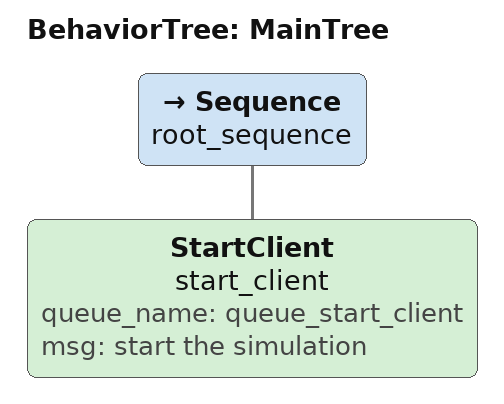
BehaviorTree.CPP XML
<root main_tree_to_execute = "MainTree" >

<BehaviorTree ID="MainTree">
        <Sequence name="root_sequence">
            <StartClient   name="start_client" queue_name="queue_start_client"  msg="start the simulation"/>
        </Sequence>
     </BehaviorTree>

 </root>
